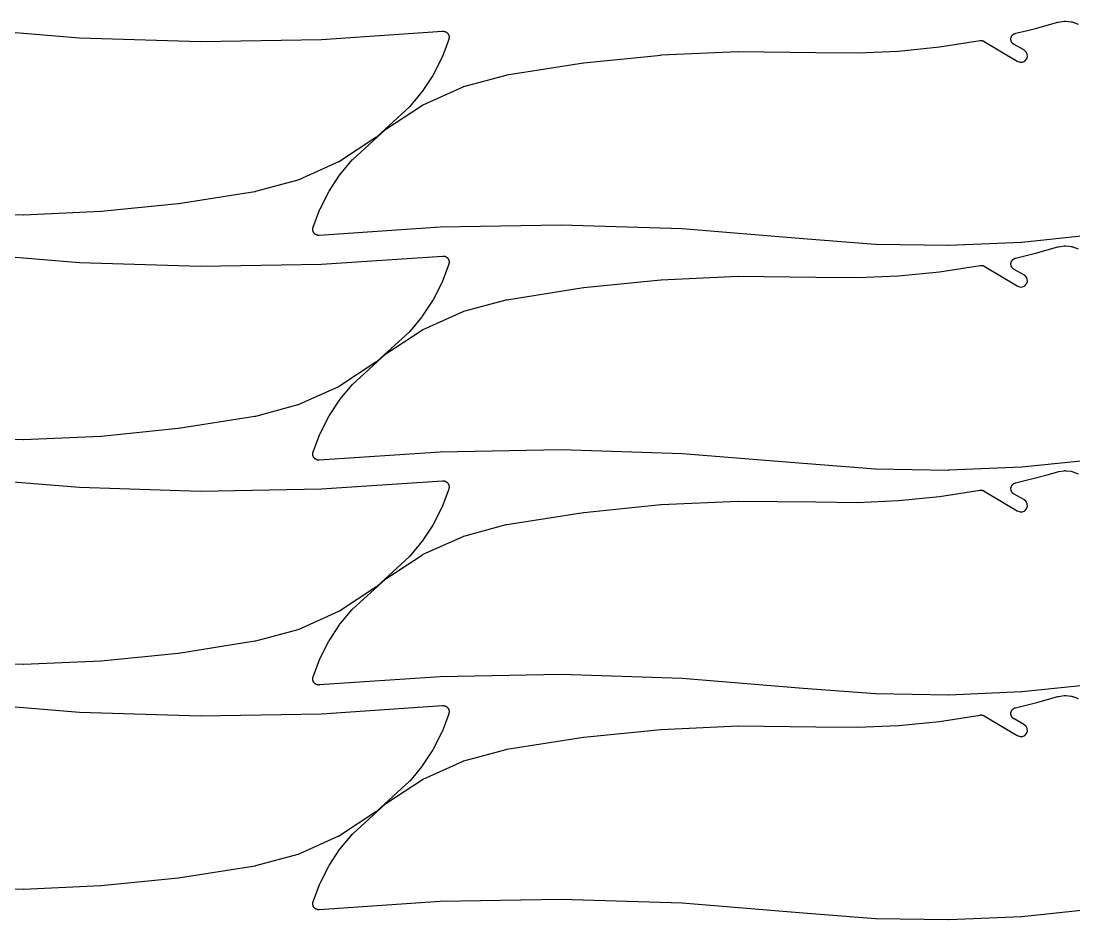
# Model space of a CAD drawing. Header units: metres. Extents: x 0 to 3000, y 0 to 1240.
# Drawn here: x 750 to 1096.5, y 591.6 to 887.3 of the extents above; entities that cross this region are included whole.
import ezdxf

# ---------------------------------------------------------------- set-up
doc = ezdxf.new("R2010")
doc.units = ezdxf.units.M

msp = doc.modelspace()

# ---------------------------------------------------------------- linework, layer by layer
at = {"color": 1}
for points in [[(1103.08, 816.95), (1079.31, 814.49), (1079.19, 814.48), (1055.34, 813.44), (1055.22, 813.44), (1031.35, 813.84), (1031.24, 813.84), (1007.41, 815.66), (1007.41, 815.66), (1007.4, 815.66), (967.62, 818.91), (927.8, 820.18), (887.96, 819.47), (848.13, 816.79), (848.1, 816.79), (848.07, 816.78), (848, 816.78), (847.94, 816.78), (847.9, 816.78), (847.87, 816.79), (847.81, 816.79), (847.74, 816.8), (847.71, 816.8), (847.68, 816.81), (847.61, 816.82), (847.55, 816.83), (847.52, 816.84), (847.48, 816.85), (847.42, 816.87), (847.36, 816.89), (847.33, 816.9), (847.3, 816.91), (847.24, 816.93), (847.18, 816.96), (847.15, 816.97), (847.12, 816.99), (847.06, 817.02), (847, 817.05), (846.97, 817.07), (846.95, 817.08), (846.89, 817.12), (846.84, 817.15), (846.81, 817.17), (846.78, 817.19), (846.73, 817.23), (846.68, 817.28), (846.66, 817.3), (846.63, 817.32), (846.59, 817.37), (846.54, 817.41), (846.52, 817.44), (846.5, 817.46), (846.46, 817.51), (846.41, 817.56), (846.4, 817.59), (846.38, 817.61), (846.34, 817.67), (846.3, 817.72), (846.29, 817.75), (846.27, 817.78), (846.24, 817.84), (846.21, 817.89), (846.19, 817.92), (846.18, 817.95), (846.15, 818.01), (846.13, 818.07), (846.12, 818.1), (846.11, 818.14), (846.09, 818.2), (846.07, 818.26), (846.06, 818.29), (846.05, 818.32), (846.04, 818.39), (846.03, 818.45), (846.02, 818.48), (846.02, 818.52), (846.01, 818.58), (846, 818.65), (846, 818.68), (846, 818.71), (846, 818.78), (846, 818.84), (846, 818.88), (846, 818.91), (846.01, 818.97), (846.02, 819.04), (846.02, 819.07), (846.03, 819.1), (846.04, 819.17), (846.05, 819.23), (846.06, 819.26), (846.07, 819.3), (846.09, 819.36), (846.1, 819.42), (846.12, 819.45), (846.13, 819.48), (848.33, 825.37), (848.42, 825.57), (851.26, 831.16), (851.37, 831.35), (854.82, 836.58), (854.95, 836.76), (858.97, 841.59), (859, 841.62), (859.02, 841.65), (859.06, 841.69), (859.1, 841.74), (859.13, 841.76), (859.16, 841.79), (869.82, 851.54), (869.95, 851.64), (870.08, 851.74), (882.08, 859.62), (882.21, 859.71), (882.35, 859.78), (895.45, 865.67), (895.6, 865.73), (895.75, 865.78), (909.7, 869.55), (909.71, 869.55), (909.72, 869.55), (909.81, 869.57), (909.89, 869.59), (909.9, 869.59), (909.91, 869.59), (935.07, 873.55), (935.18, 873.57), (960.5, 876.12), (960.61, 876.13), (986.03, 877.27), (986.14, 877.27), (1011.61, 876.99), (1011.61, 876.99), (1011.61, 876.99), (1025.22, 876.84), (1038.75, 877.43), (1052.23, 878.77), (1065.67, 880.85), (1065.68, 880.85), (1065.69, 880.85), (1065.78, 880.86), (1065.87, 880.87), (1065.88, 880.87), (1065.89, 880.87), (1065.98, 880.87), (1066.07, 880.87), (1066.07, 880.87), (1066.08, 880.87), (1066.17, 880.86), (1066.26, 880.85), (1066.27, 880.85), (1066.28, 880.85), (1066.37, 880.83), (1066.45, 880.81), (1066.46, 880.81), (1066.47, 880.81), (1066.56, 880.78), (1066.64, 880.76), (1066.65, 880.75), (1066.66, 880.75), (1066.74, 880.72), (1066.82, 880.68), (1066.83, 880.68), (1066.84, 880.68), (1066.92, 880.63), (1067, 880.59), (1067, 880.59), (1067.01, 880.58), (1077.78, 874.09), (1078.78, 873.74), (1079.59, 873.78), (1080.32, 874.12), (1080.9, 874.75), (1081.19, 875.56), (1081.15, 876.37), (1080.81, 877.1), (1080.06, 877.79), (1076.8, 879.56), (1076.76, 879.59), (1076.71, 879.61), (1076.67, 879.64), (1076.63, 879.67), (1076.59, 879.7), (1076.55, 879.73), (1076.51, 879.76), (1076.48, 879.79), (1076.44, 879.82), (1076.4, 879.85), (1076.37, 879.89), (1076.33, 879.92), (1076.3, 879.96), (1076.26, 879.99), (1076.23, 880.03), (1076.2, 880.06), (1076.17, 880.11), (1076.14, 880.14), (1076.11, 880.18), (1076.08, 880.22), (1076.06, 880.27), (1076.03, 880.31), (1076.01, 880.35), (1075.99, 880.39), (1075.96, 880.44), (1075.94, 880.48), (1075.92, 880.53), (1075.9, 880.57), (1075.89, 880.62), (1075.87, 880.66), (1075.85, 880.71), (1075.84, 880.76), (1075.83, 880.8), (1075.81, 880.85), (1075.8, 880.9), (1075.79, 880.95), (1075.79, 881), (1075.78, 881.04), (1075.77, 881.09), (1075.77, 881.14), (1075.76, 881.19), (1075.76, 881.24), (1075.76, 881.29), (1075.76, 881.34), (1075.76, 881.39), (1075.76, 881.44), (1075.77, 881.48), (1075.77, 881.53), (1075.78, 881.58), (1075.78, 881.63), (1075.79, 881.68), (1075.8, 881.73), (1075.81, 881.78), (1075.82, 881.82), (1075.84, 881.87), (1075.85, 881.92), (1075.87, 881.96), (1075.88, 882.01), (1075.9, 882.06), (1075.92, 882.1), (1075.94, 882.15), (1075.96, 882.19), (1075.98, 882.23), (1076, 882.28), (1076.03, 882.32), (1076.05, 882.36), (1076.08, 882.4), (1076.1, 882.45), (1076.13, 882.49), (1076.16, 882.53), (1076.19, 882.56), (1076.22, 882.6), (1076.26, 882.64), (1076.29, 882.68), (1076.32, 882.71), (1076.35, 882.75), (1076.39, 882.78), (1076.43, 882.81), (1076.46, 882.85), (1076.5, 882.88), (1076.54, 882.91), (1076.58, 882.94), (1076.62, 882.96), (1076.66, 882.99), (1076.7, 883.02), (1076.74, 883.05), (1076.79, 883.07), (1076.83, 883.09), (1076.87, 883.11), (1076.92, 883.14), (1076.96, 883.15), (1077.01, 883.17), (1077.05, 883.19), (1077.1, 883.21), (1077.15, 883.22), (1077.19, 883.24), (1077.24, 883.25), (1077.29, 883.27), (1080.78, 884.11), (1084.25, 885), (1087.7, 885.94), (1091.15, 886.93), (1091.18, 886.94), (1091.21, 886.94), (1091.27, 886.96), (1091.34, 886.97), (1091.34, 886.97), (1091.37, 886.98), (1091.4, 886.98), (1093.25, 887.27), (1093.43, 887.29), (1093.61, 887.29), (1093.79, 887.28), (1095.62, 887.07), (1095.79, 887.04), (1095.97, 887), (1096.13, 886.94), (1097.85, 886.26)], [(729.47, 885.07), (769.25, 881.82), (809.08, 880.56), (848.91, 881.26), (888.74, 883.95), (888.77, 883.95), (888.8, 883.95), (888.87, 883.95), (888.93, 883.95), (888.97, 883.95), (889, 883.95), (889.06, 883.94), (889.13, 883.94), (889.16, 883.93), (889.19, 883.93), (889.26, 883.91), (889.32, 883.9), (889.35, 883.89), (889.39, 883.89), (889.45, 883.87), (889.51, 883.85), (889.54, 883.84), (889.57, 883.83), (889.63, 883.8), (889.69, 883.78), (889.72, 883.76), (889.75, 883.75), (889.81, 883.72), (889.87, 883.69), (889.9, 883.67), (889.93, 883.65), (889.98, 883.62), (890.03, 883.58), (890.06, 883.56), (890.09, 883.54), (890.14, 883.5), (890.19, 883.46), (890.21, 883.44), (890.24, 883.42), (890.28, 883.37), (890.33, 883.32), (890.35, 883.3), (890.37, 883.28), (890.41, 883.22), (890.46, 883.18), (890.48, 883.15), (890.5, 883.12), (890.53, 883.07), (890.57, 883.01), (890.58, 882.99), (890.6, 882.96), (890.63, 882.9), (890.66, 882.84), (890.68, 882.81), (890.69, 882.78), (890.72, 882.72), (890.74, 882.66), (890.75, 882.63), (890.76, 882.6), (890.78, 882.54), (890.8, 882.48), (890.81, 882.44), (890.82, 882.41), (890.83, 882.35), (890.84, 882.28), (890.85, 882.25), (890.85, 882.22), (890.86, 882.15), (890.87, 882.09), (890.87, 882.06), (890.87, 882.02), (890.87, 881.96), (890.87, 881.89), (890.87, 881.86), (890.87, 881.83), (890.86, 881.76), (890.86, 881.7), (890.85, 881.66), (890.85, 881.63), (890.83, 881.57), (890.82, 881.5), (890.81, 881.47), (890.8, 881.44), (890.78, 881.38), (890.77, 881.32), (890.75, 881.28), (890.74, 881.25), (888.54, 875.37), (888.45, 875.16), (885.61, 869.58), (885.5, 869.38), (882.05, 864.15), (881.92, 863.97), (877.9, 859.14), (877.87, 859.11), (877.85, 859.09), (877.81, 859.04), (877.77, 859), (877.74, 858.97), (877.71, 858.95), (867.05, 849.2), (866.92, 849.09), (866.8, 849), (854.79, 841.11), (854.66, 841.03), (854.52, 840.96), (841.42, 835.07), (841.27, 835.01), (841.12, 834.96), (827.17, 831.19), (827.16, 831.19), (827.15, 831.19), (827.06, 831.17), (826.98, 831.15), (826.97, 831.15), (826.96, 831.15), (801.8, 827.19), (801.69, 827.17), (776.37, 824.62), (776.26, 824.61), (750.84, 823.47), (750.73, 823.47), (725.26, 823.74)], [(729.47, 811.12), (769.25, 807.88), (809.08, 806.61), (848.91, 807.31), (888.74, 810), (888.77, 810), (888.8, 810), (888.87, 810), (888.93, 810), (888.97, 810), (889, 810), (889.06, 809.99), (889.13, 809.99), (889.16, 809.98), (889.19, 809.98), (889.26, 809.97), (889.32, 809.95), (889.35, 809.94), (889.39, 809.94), (889.45, 809.92), (889.51, 809.9), (889.54, 809.89), (889.57, 809.88), (889.63, 809.85), (889.69, 809.83), (889.72, 809.81), (889.75, 809.8), (889.81, 809.77), (889.87, 809.74), (889.9, 809.72), (889.93, 809.71), (889.98, 809.67), (890.03, 809.63), (890.06, 809.61), (890.09, 809.59), (890.14, 809.55), (890.19, 809.51), (890.21, 809.49), (890.24, 809.47), (890.28, 809.42), (890.33, 809.38), (890.35, 809.35), (890.37, 809.33), (890.41, 809.28), (890.46, 809.23), (890.48, 809.2), (890.5, 809.17), (890.53, 809.12), (890.57, 809.06), (890.58, 809.04), (890.6, 809.01), (890.63, 808.95), (890.66, 808.89), (890.68, 808.86), (890.69, 808.83), (890.72, 808.77), (890.74, 808.71), (890.75, 808.68), (890.76, 808.65), (890.78, 808.59), (890.8, 808.53), (890.81, 808.49), (890.82, 808.46), (890.83, 808.4), (890.84, 808.33), (890.85, 808.3), (890.85, 808.27), (890.86, 808.2), (890.87, 808.14), (890.87, 808.11), (890.87, 808.07), (890.87, 808.01), (890.87, 807.94), (890.87, 807.91), (890.87, 807.88), (890.86, 807.81), (890.86, 807.75), (890.85, 807.72), (890.85, 807.68), (890.83, 807.62), (890.82, 807.55), (890.81, 807.52), (890.8, 807.49), (890.78, 807.43), (890.77, 807.37), (890.75, 807.34), (890.74, 807.3), (888.54, 801.42), (888.45, 801.21), (885.61, 795.63), (885.5, 795.44), (882.05, 790.2), (881.92, 790.02), (877.9, 785.19), (877.87, 785.16), (877.85, 785.14), (877.81, 785.09), (877.77, 785.05), (877.74, 785.02), (877.71, 785), (867.05, 775.25), (866.92, 775.14), (866.8, 775.05), (854.79, 767.16), (854.66, 767.08), (854.52, 767.01), (841.42, 761.12), (841.27, 761.06), (841.12, 761.01), (827.17, 757.24), (827.16, 757.24), (827.15, 757.24), (827.06, 757.22), (826.98, 757.2), (826.97, 757.2), (826.96, 757.2), (801.8, 753.24), (801.69, 753.22), (776.37, 750.67), (776.26, 750.66), (750.84, 749.52), (750.73, 749.52), (725.26, 749.79)], [(1103.08, 743), (1079.31, 740.54), (1079.19, 740.53), (1055.34, 739.5), (1055.22, 739.49), (1031.35, 739.89), (1031.24, 739.89), (1007.41, 741.71), (1007.41, 741.71), (1007.4, 741.71), (967.62, 744.96), (927.8, 746.23), (887.96, 745.52), (848.13, 742.84), (848.1, 742.84), (848.07, 742.83), (848, 742.83), (847.94, 742.83), (847.9, 742.84), (847.87, 742.84), (847.81, 742.84), (847.74, 742.85), (847.71, 742.85), (847.68, 742.86), (847.61, 742.87), (847.55, 742.88), (847.52, 742.89), (847.48, 742.9), (847.42, 742.92), (847.36, 742.94), (847.33, 742.95), (847.3, 742.96), (847.24, 742.98), (847.18, 743.01), (847.15, 743.02), (847.12, 743.04), (847.06, 743.07), (847, 743.1), (846.97, 743.12), (846.95, 743.13), (846.89, 743.17), (846.84, 743.2), (846.81, 743.22), (846.78, 743.24), (846.73, 743.29), (846.68, 743.33), (846.66, 743.35), (846.63, 743.37), (846.59, 743.42), (846.54, 743.46), (846.52, 743.49), (846.5, 743.51), (846.46, 743.56), (846.41, 743.61), (846.4, 743.64), (846.38, 743.66), (846.34, 743.72), (846.3, 743.77), (846.29, 743.8), (846.27, 743.83), (846.24, 743.89), (846.21, 743.94), (846.19, 743.97), (846.18, 744), (846.15, 744.06), (846.13, 744.12), (846.12, 744.16), (846.11, 744.19), (846.09, 744.25), (846.07, 744.31), (846.06, 744.34), (846.05, 744.37), (846.04, 744.44), (846.03, 744.5), (846.02, 744.53), (846.02, 744.57), (846.01, 744.63), (846, 744.7), (846, 744.73), (846, 744.76), (846, 744.83), (846, 744.89), (846, 744.93), (846, 744.96), (846.01, 745.02), (846.02, 745.09), (846.02, 745.12), (846.03, 745.15), (846.04, 745.22), (846.05, 745.28), (846.06, 745.31), (846.07, 745.35), (846.09, 745.41), (846.1, 745.47), (846.12, 745.5), (846.13, 745.53), (848.33, 751.42), (848.42, 751.62), (851.26, 757.21), (851.37, 757.4), (854.82, 762.63), (854.95, 762.81), (858.97, 767.64), (859, 767.67), (859.02, 767.7), (859.06, 767.74), (859.1, 767.79), (859.13, 767.81), (859.16, 767.84), (869.82, 777.59), (869.95, 777.69), (870.08, 777.79), (882.08, 785.67), (882.21, 785.76), (882.35, 785.83), (895.45, 791.72), (895.6, 791.78), (895.75, 791.83), (909.7, 795.6), (909.71, 795.6), (909.72, 795.6), (909.81, 795.62), (909.89, 795.64), (909.9, 795.64), (909.91, 795.64), (935.07, 799.6), (935.18, 799.62), (960.5, 802.17), (960.61, 802.18), (986.03, 803.32), (986.14, 803.32), (1011.61, 803.04), (1011.61, 803.04), (1011.61, 803.04), (1025.22, 802.89), (1038.75, 803.48), (1052.23, 804.82), (1065.67, 806.9), (1065.68, 806.9), (1065.69, 806.9), (1065.78, 806.91), (1065.87, 806.92), (1065.88, 806.92), (1065.89, 806.92), (1065.98, 806.92), (1066.07, 806.92), (1066.07, 806.92), (1066.08, 806.92), (1066.17, 806.91), (1066.26, 806.9), (1066.27, 806.9), (1066.28, 806.9), (1066.37, 806.88), (1066.45, 806.86), (1066.46, 806.86), (1066.47, 806.86), (1066.56, 806.83), (1066.64, 806.81), (1066.65, 806.8), (1066.66, 806.8), (1066.74, 806.77), (1066.82, 806.73), (1066.83, 806.73), (1066.84, 806.73), (1066.92, 806.68), (1067, 806.64), (1067, 806.64), (1067.01, 806.63), (1077.78, 800.14), (1078.78, 799.79), (1079.59, 799.83), (1080.32, 800.17), (1080.9, 800.8), (1081.19, 801.61), (1081.15, 802.42), (1080.81, 803.15), (1080.06, 803.84), (1076.8, 805.62), (1076.76, 805.64), (1076.71, 805.67), (1076.67, 805.69), (1076.63, 805.72), (1076.59, 805.75), (1076.55, 805.78), (1076.51, 805.81), (1076.48, 805.84), (1076.44, 805.87), (1076.4, 805.9), (1076.37, 805.94), (1076.33, 805.97), (1076.3, 806.01), (1076.26, 806.04), (1076.23, 806.08), (1076.2, 806.12), (1076.17, 806.16), (1076.14, 806.19), (1076.11, 806.23), (1076.08, 806.27), (1076.06, 806.32), (1076.03, 806.36), (1076.01, 806.4), (1075.99, 806.44), (1075.96, 806.49), (1075.94, 806.53), (1075.92, 806.58), (1075.9, 806.62), (1075.89, 806.67), (1075.87, 806.71), (1075.85, 806.76), (1075.84, 806.81), (1075.83, 806.86), (1075.81, 806.9), (1075.8, 806.95), (1075.79, 807), (1075.79, 807.05), (1075.78, 807.1), (1075.77, 807.14), (1075.77, 807.19), (1075.76, 807.24), (1075.76, 807.29), (1075.76, 807.34), (1075.76, 807.39), (1075.76, 807.44), (1075.76, 807.49), (1075.77, 807.54), (1075.77, 807.58), (1075.78, 807.63), (1075.78, 807.68), (1075.79, 807.73), (1075.8, 807.78), (1075.81, 807.83), (1075.82, 807.87), (1075.84, 807.92), (1075.85, 807.97), (1075.87, 808.01), (1075.88, 808.06), (1075.9, 808.11), (1075.92, 808.15), (1075.94, 808.2), (1075.96, 808.24), (1075.98, 808.29), (1076, 808.33), (1076.03, 808.37), (1076.05, 808.41), (1076.08, 808.45), (1076.1, 808.5), (1076.13, 808.54), (1076.16, 808.58), (1076.19, 808.61), (1076.22, 808.65), (1076.26, 808.69), (1076.29, 808.73), (1076.32, 808.76), (1076.35, 808.8), (1076.39, 808.83), (1076.43, 808.87), (1076.46, 808.9), (1076.5, 808.93), (1076.54, 808.96), (1076.58, 808.99), (1076.62, 809.02), (1076.66, 809.04), (1076.7, 809.07), (1076.74, 809.1), (1076.79, 809.12), (1076.83, 809.14), (1076.87, 809.16), (1076.92, 809.19), (1076.96, 809.21), (1077.01, 809.23), (1077.05, 809.24), (1077.1, 809.26), (1077.15, 809.27), (1077.19, 809.29), (1077.24, 809.3), (1077.29, 809.32), (1080.78, 810.16), (1084.25, 811.05), (1087.7, 811.99), (1091.15, 812.98), (1091.18, 812.99), (1091.21, 813), (1091.27, 813.01), (1091.34, 813.02), (1091.34, 813.02), (1091.37, 813.03), (1091.4, 813.03), (1093.25, 813.32), (1093.43, 813.34), (1093.61, 813.34), (1093.79, 813.33), (1095.62, 813.12), (1095.79, 813.09), (1095.97, 813.05), (1096.13, 812.99), (1097.85, 812.31)], [(1103.08, 669.05), (1079.31, 666.59), (1079.19, 666.58), (1055.34, 665.55), (1055.22, 665.54), (1031.35, 665.94), (1031.24, 665.94), (1007.41, 667.76), (1007.41, 667.77), (1007.4, 667.77), (967.62, 671.01), (927.8, 672.28), (887.96, 671.57), (848.13, 668.89), (848.1, 668.89), (848.07, 668.88), (848, 668.88), (847.94, 668.88), (847.9, 668.89), (847.87, 668.89), (847.81, 668.89), (847.74, 668.9), (847.71, 668.9), (847.68, 668.91), (847.61, 668.92), (847.55, 668.93), (847.52, 668.94), (847.48, 668.95), (847.42, 668.97), (847.36, 668.99), (847.33, 669), (847.3, 669.01), (847.24, 669.04), (847.18, 669.06), (847.15, 669.07), (847.12, 669.09), (847.06, 669.12), (847, 669.15), (846.97, 669.17), (846.95, 669.18), (846.89, 669.22), (846.84, 669.25), (846.81, 669.27), (846.78, 669.29), (846.73, 669.34), (846.68, 669.38), (846.66, 669.4), (846.63, 669.42), (846.59, 669.47), (846.54, 669.51), (846.52, 669.54), (846.5, 669.56), (846.46, 669.61), (846.41, 669.66), (846.4, 669.69), (846.38, 669.71), (846.34, 669.77), (846.3, 669.82), (846.29, 669.85), (846.27, 669.88), (846.24, 669.94), (846.21, 669.99), (846.19, 670.02), (846.18, 670.05), (846.15, 670.11), (846.13, 670.17), (846.12, 670.21), (846.11, 670.24), (846.09, 670.3), (846.07, 670.36), (846.06, 670.39), (846.05, 670.42), (846.04, 670.49), (846.03, 670.55), (846.02, 670.59), (846.02, 670.62), (846.01, 670.68), (846, 670.75), (846, 670.78), (846, 670.81), (846, 670.88), (846, 670.94), (846, 670.98), (846, 671.01), (846.01, 671.07), (846.02, 671.14), (846.02, 671.17), (846.03, 671.2), (846.04, 671.27), (846.05, 671.33), (846.06, 671.36), (846.07, 671.4), (846.09, 671.46), (846.1, 671.52), (846.12, 671.55), (846.13, 671.58), (848.33, 677.47), (848.42, 677.67), (851.26, 683.26), (851.37, 683.45), (854.82, 688.69), (854.95, 688.87), (858.97, 693.69), (859, 693.72), (859.02, 693.75), (859.06, 693.79), (859.1, 693.84), (859.13, 693.86), (859.16, 693.89), (869.82, 703.64), (869.95, 703.74), (870.08, 703.84), (882.08, 711.72), (882.21, 711.81), (882.35, 711.88), (895.45, 717.77), (895.6, 717.83), (895.75, 717.88), (909.7, 721.65), (909.71, 721.65), (909.72, 721.65), (909.81, 721.67), (909.89, 721.69), (909.9, 721.69), (909.91, 721.69), (935.07, 725.65), (935.18, 725.67), (960.5, 728.22), (960.61, 728.23), (986.03, 729.37), (986.14, 729.37), (1011.61, 729.09), (1011.61, 729.09), (1011.61, 729.09), (1025.22, 728.94), (1038.75, 729.53), (1052.23, 730.87), (1065.67, 732.95), (1065.68, 732.95), (1065.69, 732.95), (1065.78, 732.96), (1065.87, 732.97), (1065.88, 732.97), (1065.89, 732.97), (1065.98, 732.97), (1066.07, 732.97), (1066.07, 732.97), (1066.08, 732.97), (1066.17, 732.96), (1066.26, 732.95), (1066.27, 732.95), (1066.28, 732.95), (1066.37, 732.93), (1066.45, 732.91), (1066.46, 732.91), (1066.47, 732.91), (1066.56, 732.88), (1066.64, 732.86), (1066.65, 732.86), (1066.66, 732.85), (1066.74, 732.82), (1066.82, 732.78), (1066.83, 732.78), (1066.84, 732.78), (1066.92, 732.73), (1067, 732.69), (1067, 732.69), (1067.01, 732.68), (1077.78, 726.2), (1078.78, 725.84), (1079.59, 725.88), (1080.32, 726.22), (1080.9, 726.85), (1081.19, 727.66), (1081.15, 728.47), (1080.81, 729.21), (1080.06, 729.89), (1076.8, 731.67), (1076.76, 731.69), (1076.71, 731.72), (1076.67, 731.74), (1076.63, 731.77), (1076.59, 731.8), (1076.55, 731.83), (1076.51, 731.86), (1076.48, 731.89), (1076.44, 731.92), (1076.4, 731.95), (1076.37, 731.99), (1076.33, 732.02), (1076.3, 732.06), (1076.26, 732.09), (1076.23, 732.13), (1076.2, 732.17), (1076.17, 732.21), (1076.14, 732.25), (1076.11, 732.29), (1076.08, 732.32), (1076.06, 732.37), (1076.03, 732.41), (1076.01, 732.45), (1075.99, 732.49), (1075.96, 732.54), (1075.94, 732.58), (1075.92, 732.63), (1075.9, 732.67), (1075.89, 732.72), (1075.87, 732.77), (1075.85, 732.81), (1075.84, 732.86), (1075.83, 732.91), (1075.81, 732.95), (1075.8, 733), (1075.79, 733.05), (1075.79, 733.1), (1075.78, 733.15), (1075.77, 733.19), (1075.77, 733.24), (1075.76, 733.29), (1075.76, 733.34), (1075.76, 733.39), (1075.76, 733.44), (1075.76, 733.49), (1075.76, 733.54), (1075.77, 733.59), (1075.77, 733.63), (1075.78, 733.68), (1075.78, 733.73), (1075.79, 733.78), (1075.8, 733.83), (1075.81, 733.88), (1075.82, 733.93), (1075.84, 733.97), (1075.85, 734.02), (1075.87, 734.07), (1075.88, 734.11), (1075.9, 734.16), (1075.92, 734.2), (1075.94, 734.25), (1075.96, 734.29), (1075.98, 734.34), (1076, 734.38), (1076.03, 734.42), (1076.05, 734.47), (1076.08, 734.51), (1076.1, 734.55), (1076.13, 734.59), (1076.16, 734.63), (1076.19, 734.66), (1076.22, 734.7), (1076.26, 734.74), (1076.29, 734.78), (1076.32, 734.81), (1076.35, 734.85), (1076.39, 734.88), (1076.43, 734.92), (1076.46, 734.95), (1076.5, 734.98), (1076.54, 735.01), (1076.58, 735.04), (1076.62, 735.07), (1076.66, 735.09), (1076.7, 735.12), (1076.74, 735.15), (1076.79, 735.17), (1076.83, 735.19), (1076.87, 735.21), (1076.92, 735.24), (1076.96, 735.26), (1077.01, 735.28), (1077.05, 735.29), (1077.1, 735.31), (1077.15, 735.32), (1077.19, 735.34), (1077.24, 735.35), (1077.29, 735.37), (1080.78, 736.21), (1084.25, 737.1), (1087.7, 738.04), (1091.15, 739.03), (1091.18, 739.04), (1091.21, 739.05), (1091.27, 739.06), (1091.34, 739.08), (1091.34, 739.08), (1091.37, 739.08), (1091.4, 739.09), (1093.25, 739.37), (1093.43, 739.39), (1093.61, 739.39), (1093.79, 739.38), (1095.62, 739.17), (1095.79, 739.14), (1095.97, 739.1), (1096.13, 739.04), (1097.85, 738.36)], [(729.47, 737.17), (769.25, 733.93), (809.08, 732.66), (848.91, 733.37), (888.74, 736.05), (888.77, 736.05), (888.8, 736.05), (888.87, 736.05), (888.93, 736.05), (888.97, 736.05), (889, 736.05), (889.06, 736.04), (889.13, 736.04), (889.16, 736.03), (889.19, 736.03), (889.26, 736.02), (889.32, 736), (889.35, 736), (889.39, 735.99), (889.45, 735.97), (889.51, 735.95), (889.54, 735.94), (889.57, 735.93), (889.63, 735.9), (889.69, 735.88), (889.72, 735.86), (889.75, 735.85), (889.81, 735.82), (889.87, 735.79), (889.9, 735.77), (889.93, 735.76), (889.98, 735.72), (890.03, 735.68), (890.06, 735.66), (890.09, 735.64), (890.14, 735.6), (890.19, 735.56), (890.21, 735.54), (890.24, 735.52), (890.28, 735.47), (890.33, 735.43), (890.35, 735.4), (890.37, 735.38), (890.41, 735.33), (890.46, 735.28), (890.48, 735.25), (890.5, 735.22), (890.53, 735.17), (890.57, 735.12), (890.58, 735.09), (890.6, 735.06), (890.63, 735), (890.66, 734.94), (890.68, 734.91), (890.69, 734.88), (890.72, 734.82), (890.74, 734.76), (890.75, 734.73), (890.76, 734.7), (890.78, 734.64), (890.8, 734.58), (890.81, 734.55), (890.82, 734.51), (890.83, 734.45), (890.84, 734.39), (890.85, 734.35), (890.85, 734.32), (890.86, 734.26), (890.87, 734.19), (890.87, 734.16), (890.87, 734.12), (890.87, 734.06), (890.87, 733.99), (890.87, 733.96), (890.87, 733.93), (890.86, 733.86), (890.86, 733.8), (890.85, 733.77), (890.85, 733.73), (890.83, 733.67), (890.82, 733.61), (890.81, 733.57), (890.8, 733.54), (890.78, 733.48), (890.77, 733.42), (890.75, 733.39), (890.74, 733.35), (888.54, 727.47), (888.45, 727.26), (885.61, 721.68), (885.5, 721.49), (882.05, 716.25), (881.92, 716.07), (877.9, 711.24), (877.87, 711.22), (877.85, 711.19), (877.81, 711.14), (877.77, 711.1), (877.74, 711.07), (877.71, 711.05), (867.05, 701.3), (866.92, 701.19), (866.8, 701.1), (854.79, 693.21), (854.66, 693.13), (854.52, 693.06), (841.42, 687.17), (841.27, 687.11), (841.12, 687.06), (827.17, 683.29), (827.16, 683.29), (827.15, 683.29), (827.06, 683.27), (826.98, 683.25), (826.97, 683.25), (826.96, 683.25), (801.8, 679.29), (801.69, 679.27), (776.37, 676.72), (776.26, 676.71), (750.84, 675.57), (750.73, 675.57), (725.26, 675.84)], [(1103.08, 595.1), (1079.31, 592.64), (1079.19, 592.63), (1055.34, 591.6), (1055.22, 591.6), (1031.35, 591.99), (1031.24, 591.99), (1007.41, 593.82), (1007.41, 593.82), (1007.4, 593.82), (967.62, 597.06), (927.8, 598.33), (887.96, 597.62), (848.13, 594.94), (848.1, 594.94), (848.07, 594.93), (848, 594.94), (847.94, 594.93), (847.9, 594.94), (847.87, 594.94), (847.81, 594.94), (847.74, 594.95), (847.71, 594.96), (847.68, 594.96), (847.61, 594.97), (847.55, 594.98), (847.52, 594.99), (847.48, 595), (847.42, 595.02), (847.36, 595.04), (847.33, 595.05), (847.3, 595.06), (847.24, 595.09), (847.18, 595.11), (847.15, 595.12), (847.12, 595.14), (847.06, 595.17), (847, 595.2), (846.97, 595.22), (846.95, 595.23), (846.89, 595.27), (846.84, 595.31), (846.81, 595.33), (846.78, 595.34), (846.73, 595.39), (846.68, 595.43), (846.66, 595.45), (846.63, 595.47), (846.59, 595.52), (846.54, 595.56), (846.52, 595.59), (846.5, 595.61), (846.46, 595.66), (846.41, 595.71), (846.4, 595.74), (846.38, 595.77), (846.34, 595.82), (846.3, 595.87), (846.29, 595.9), (846.27, 595.93), (846.24, 595.99), (846.21, 596.05), (846.19, 596.08), (846.18, 596.1), (846.15, 596.17), (846.13, 596.23), (846.12, 596.26), (846.11, 596.29), (846.09, 596.35), (846.07, 596.41), (846.06, 596.44), (846.05, 596.48), (846.04, 596.54), (846.03, 596.6), (846.02, 596.64), (846.02, 596.67), (846.01, 596.73), (846, 596.8), (846, 596.83), (846, 596.86), (846, 596.93), (846, 596.99), (846, 597.03), (846, 597.06), (846.01, 597.13), (846.02, 597.19), (846.02, 597.22), (846.03, 597.26), (846.04, 597.32), (846.05, 597.38), (846.06, 597.42), (846.07, 597.45), (846.09, 597.51), (846.1, 597.57), (846.12, 597.6), (846.13, 597.63), (848.33, 603.52), (848.42, 603.73), (851.26, 609.31), (851.37, 609.5), (854.82, 614.74), (854.95, 614.92), (858.97, 619.75), (859, 619.77), (859.02, 619.8), (859.06, 619.85), (859.1, 619.89), (859.13, 619.92), (859.16, 619.94), (869.82, 629.69), (869.95, 629.79), (870.08, 629.89), (882.08, 637.78), (882.21, 637.86), (882.35, 637.93), (895.45, 643.82), (895.6, 643.88), (895.75, 643.93), (909.7, 647.7), (909.71, 647.7), (909.72, 647.7), (909.81, 647.72), (909.89, 647.74), (909.9, 647.74), (909.91, 647.74), (935.07, 651.7), (935.18, 651.72), (960.5, 654.27), (960.61, 654.28), (986.03, 655.42), (986.14, 655.42), (1011.61, 655.14), (1011.61, 655.14), (1011.61, 655.14), (1025.22, 654.99), (1038.75, 655.58), (1052.23, 656.92), (1065.67, 659), (1065.68, 659), (1065.69, 659), (1065.78, 659.01), (1065.87, 659.02), (1065.88, 659.02), (1065.89, 659.02), (1065.98, 659.02), (1066.07, 659.02), (1066.07, 659.02), (1066.08, 659.02), (1066.17, 659.01), (1066.26, 659), (1066.27, 659), (1066.28, 659), (1066.37, 658.98), (1066.45, 658.96), (1066.46, 658.96), (1066.47, 658.96), (1066.56, 658.93), (1066.64, 658.91), (1066.65, 658.91), (1066.66, 658.9), (1066.74, 658.87), (1066.82, 658.84), (1066.83, 658.83), (1066.84, 658.83), (1066.92, 658.79), (1067, 658.74), (1067, 658.74), (1067.01, 658.73), (1077.78, 652.25), (1078.78, 651.89), (1079.59, 651.93), (1080.32, 652.27), (1080.9, 652.9), (1081.19, 653.71), (1081.15, 654.52), (1080.81, 655.26), (1080.06, 655.94), (1076.8, 657.72), (1076.76, 657.74), (1076.71, 657.77), (1076.67, 657.79), (1076.63, 657.82), (1076.59, 657.85), (1076.55, 657.88), (1076.51, 657.91), (1076.48, 657.94), (1076.44, 657.97), (1076.4, 658), (1076.37, 658.04), (1076.33, 658.07), (1076.3, 658.11), (1076.26, 658.14), (1076.23, 658.18), (1076.2, 658.22), (1076.17, 658.26), (1076.14, 658.3), (1076.11, 658.34), (1076.08, 658.38), (1076.06, 658.42), (1076.03, 658.46), (1076.01, 658.5), (1075.99, 658.54), (1075.96, 658.59), (1075.94, 658.63), (1075.92, 658.68), (1075.9, 658.72), (1075.89, 658.77), (1075.87, 658.82), (1075.85, 658.86), (1075.84, 658.91), (1075.83, 658.96), (1075.81, 659), (1075.8, 659.05), (1075.79, 659.1), (1075.79, 659.15), (1075.78, 659.2), (1075.77, 659.25), (1075.77, 659.29), (1075.76, 659.34), (1075.76, 659.39), (1075.76, 659.44), (1075.76, 659.49), (1075.76, 659.54), (1075.76, 659.59), (1075.77, 659.64), (1075.77, 659.69), (1075.78, 659.73), (1075.78, 659.78), (1075.79, 659.83), (1075.8, 659.88), (1075.81, 659.93), (1075.82, 659.98), (1075.84, 660.02), (1075.85, 660.07), (1075.87, 660.12), (1075.88, 660.16), (1075.9, 660.21), (1075.92, 660.25), (1075.94, 660.3), (1075.96, 660.34), (1075.98, 660.39), (1076, 660.43), (1076.03, 660.47), (1076.05, 660.52), (1076.08, 660.56), (1076.1, 660.6), (1076.13, 660.64), (1076.16, 660.68), (1076.19, 660.72), (1076.22, 660.75), (1076.26, 660.79), (1076.29, 660.83), (1076.32, 660.86), (1076.35, 660.9), (1076.39, 660.93), (1076.43, 660.97), (1076.46, 661), (1076.5, 661.03), (1076.54, 661.06), (1076.58, 661.09), (1076.62, 661.12), (1076.66, 661.14), (1076.7, 661.17), (1076.74, 661.2), (1076.79, 661.22), (1076.83, 661.24), (1076.87, 661.27), (1076.92, 661.29), (1076.96, 661.31), (1077.01, 661.33), (1077.05, 661.34), (1077.1, 661.36), (1077.15, 661.38), (1077.19, 661.39), (1077.24, 661.4), (1077.29, 661.42), (1080.78, 662.26), (1084.25, 663.15), (1087.7, 664.09), (1091.15, 665.08), (1091.18, 665.09), (1091.21, 665.1), (1091.27, 665.11), (1091.34, 665.13), (1091.34, 665.13), (1091.37, 665.13), (1091.4, 665.14), (1093.25, 665.42), (1093.43, 665.44), (1093.61, 665.44), (1093.79, 665.43), (1095.62, 665.22), (1095.79, 665.19), (1095.97, 665.15), (1096.13, 665.09), (1097.85, 664.41)], [(729.47, 663.22), (769.25, 659.98), (809.08, 658.71), (848.91, 659.42), (888.74, 662.1), (888.77, 662.1), (888.8, 662.11), (888.87, 662.1), (888.93, 662.11), (888.97, 662.1), (889, 662.1), (889.06, 662.1), (889.13, 662.09), (889.16, 662.08), (889.19, 662.08), (889.26, 662.07), (889.32, 662.06), (889.35, 662.05), (889.39, 662.04), (889.45, 662.02), (889.51, 662), (889.54, 661.99), (889.57, 661.98), (889.63, 661.95), (889.69, 661.93), (889.72, 661.91), (889.75, 661.9), (889.81, 661.87), (889.87, 661.84), (889.9, 661.82), (889.93, 661.81), (889.98, 661.77), (890.03, 661.73), (890.06, 661.71), (890.09, 661.7), (890.14, 661.65), (890.19, 661.61), (890.21, 661.59), (890.24, 661.57), (890.28, 661.52), (890.33, 661.48), (890.35, 661.45), (890.37, 661.43), (890.41, 661.38), (890.46, 661.33), (890.48, 661.3), (890.5, 661.27), (890.53, 661.22), (890.57, 661.17), (890.58, 661.14), (890.6, 661.11), (890.63, 661.05), (890.66, 660.99), (890.68, 660.96), (890.69, 660.94), (890.72, 660.87), (890.74, 660.81), (890.75, 660.78), (890.76, 660.75), (890.78, 660.69), (890.8, 660.63), (890.81, 660.6), (890.82, 660.56), (890.83, 660.5), (890.84, 660.44), (890.85, 660.4), (890.85, 660.37), (890.86, 660.31), (890.87, 660.24), (890.87, 660.21), (890.87, 660.18), (890.87, 660.11), (890.87, 660.04), (890.87, 660.01), (890.87, 659.98), (890.86, 659.91), (890.86, 659.85), (890.85, 659.82), (890.85, 659.78), (890.83, 659.72), (890.82, 659.66), (890.81, 659.62), (890.8, 659.59), (890.78, 659.53), (890.77, 659.47), (890.75, 659.44), (890.74, 659.41), (888.54, 653.52), (888.45, 653.31), (885.61, 647.73), (885.5, 647.54), (882.05, 642.3), (881.92, 642.12), (877.9, 637.29), (877.87, 637.27), (877.85, 637.24), (877.81, 637.19), (877.77, 637.15), (877.74, 637.12), (877.71, 637.1), (867.05, 627.35), (866.92, 627.24), (866.8, 627.15), (854.79, 619.26), (854.66, 619.18), (854.52, 619.11), (841.42, 613.22), (841.27, 613.16), (841.12, 613.11), (827.17, 609.34), (827.16, 609.34), (827.15, 609.34), (827.06, 609.32), (826.98, 609.3), (826.97, 609.3), (826.96, 609.3), (801.8, 605.34), (801.69, 605.32), (776.37, 602.77), (776.26, 602.76), (750.84, 601.62), (750.73, 601.62), (725.26, 601.9)]]:
    msp.add_lwpolyline(points, dxfattribs=at)

doc.saveas('drawing.dxf')
